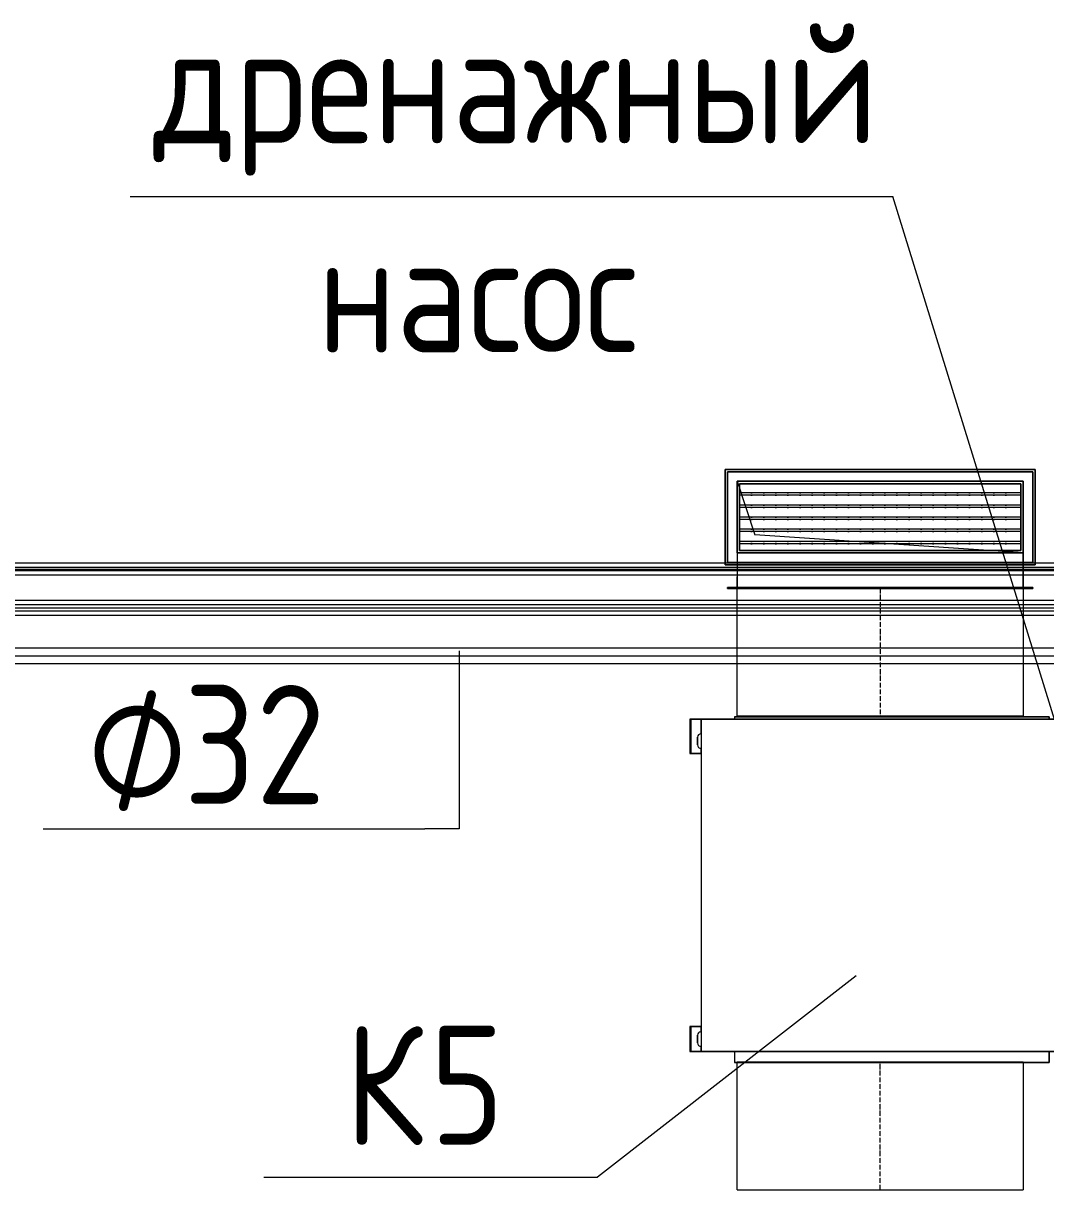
# Model space of a CAD drawing. Header units: millimetres. Extents: x -88595 to 880822, y -1054509 to -148035.
# Drawn here: x 396966 to 399111, y -280901 to -278454 of the extents above; entities that cross this region are included whole.
import ezdxf

# ---------------------------------------------------------------- set-up
doc = ezdxf.new("R2010")
doc.units = ezdxf.units.MM
doc.linetypes.add('$7$ADSK_Осевая', pattern=[14, 10, -2, 0, -2])
for name, color, linetype, lineweight in [('Аннотация', 7, 'Continuous', 20), ('Воздуховоды', 7, 'Continuous', 18), ('Изоляция', 7, 'Continuous', 18), ('Марки', 7, 'Continuous', 20), ('Оборудование', 7, 'Continuous', 18), ('Трубопровод', 7, 'Continuous', 18)]:
    doc.layers.add(name, color=color, linetype=linetype, lineweight=lineweight)
doc.styles.add('$1$GOST Common_9', font='GOST_Common.ttf', dxfattribs={"width": 0.9, "height": 250})
doc.styles.add('$5$GOST Common', font='GOST_Common.ttf', dxfattribs={"width": 0.9, "height": 250})

# ---------------------------------------------------------------- blocks, each defined once
blk = doc.blocks.new('$0$ADSK_Канальный блок кондиционера1 - AD162MJERAB-3266614-В_Координация_3 этаж ОВ3')
at = {"layer": 'Оборудование', "color": 150, "true_color": 0x0080ff}
for p, q in [((-397, 0), (-399, 0)), ((-397, 0), (-399, 0)), ((-399, 0), (-399, -72)), ((-397, 0), (-396, 0)), ((-397, 0), (-375, 0)), ((-397, 0), (-397, -72)), ((-375, 0), (-396, 0)), ((375, 0), (-375, 0)), ((-375, 0), (375, 0)), ((-375, 0), (-375, -697)), ((-375, 0), (-375, -697)), ((-375, -31.1), (-375, 0)), ((-375, 0), (-375, -31.1)), ((355, 5), (-305, 5)), ((-305, 5), (355, 5)), ((-305, 5), (-305, 0)), ((-305, 5), (-305, 0)), ((355, 0), (-305, 0)), ((-305, 0), (355, 0)), ((355, 0), (355, 5)), ((355, 5), (355, 0)), ((375, -697), (375, 0)), ((375, 0), (375, -697)), ((375, 0), (397, 0)), ((396, 0), (375, 0)), ((375, -31.1), (375, 0)), ((375, 0), (375, -31.1)), ((396, 0), (397, 0)), ((399, 0), (397, 0)), ((399, 0), (397, 0)), ((397, 0), (397, -72)), ((399, 0), (399, -72)), ((-399, 0), (-399, -72)), ((399, -72), (399, 0)), ((-383, -54), (-383, -38)), ((-383, -38), (-383, -54)), ((383, -54), (383, -38)), ((383, -38), (383, -54)), ((-399, -72), (-397, -72)), ((-399, -72), (-397, -72)), ((-375, -72), (-397, -72)), ((-396, -72), (-397, -72)), ((-396, -72), (-375, -72)), ((-375, -72), (-375, -60.9)), ((-375, -60.9), (-375, -72)), ((375, -72), (375, -60.9)), ((375, -60.9), (375, -72)), ((375, -72), (396, -72)), ((397, -72), (375, -72)), ((397, -72), (396, -72)), ((397, -72), (399, -72)), ((397, -72), (399, -72)), ((465, -87), (375, -87)), ((375, -87), (375, -287)), ((375, -287), (375, -87)), ((375, -87), (465, -87)), ((465, -287), (465, -87)), ((465, -87), (465, -287)), ((375, -287), (465, -287)), ((465, -287), (375, -287)), ((400, -414.5), (375, -414.5)), ((375, -414.5), (375, -439.5)), ((375, -414.5), (375, -439.5)), ((400, -439.5), (400, -414.5)), ((400, -439.5), (400, -414.5)), ((375, -439.5), (400, -439.5)), ((432, -507.8), (375, -507.8)), ((375, -507.8), (375, -514.2)), ((375, -507.8), (375, -514.2)), ((432, -514.2), (432, -507.8)), ((432, -514.2), (432, -507.8)), ((375, -514.2), (432, -514.2)), ((375, -574.7), (375, -587.4)), ((375, -574.7), (375, -587.4)), ((432, -574.7), (375, -574.7)), ((432, -587.4), (432, -574.7)), ((432, -587.4), (432, -574.7)), ((375, -587.4), (432, -587.4)), ((-399, -645), (-399, -697)), ((-397, -645), (-399, -645)), ((-397, -645), (-399, -645)), ((-399, -645), (-399, -697)), ((-397, -645), (-396, -645)), ((-397, -645), (-375, -645)), ((-397, -645), (-397, -697)), ((-375, -645), (-396, -645)), ((-375, -645), (-375, -656.1)), ((-375, -656.1), (-375, -645)), ((375, -645), (397, -645)), ((396, -645), (375, -645)), ((375, -645), (375, -656.1)), ((375, -656.1), (375, -645)), ((396, -645), (397, -645)), ((399, -645), (397, -645)), ((399, -645), (397, -645)), ((397, -645), (397, -697)), ((399, -697), (399, -645)), ((399, -645), (399, -697)), ((-383, -679), (-383, -663)), ((-383, -663), (-383, -679)), ((383, -679), (383, -663)), ((383, -663), (383, -679)), ((-399, -697), (-397, -697)), ((-399, -697), (-397, -697)), ((-375, -697), (-397, -697)), ((-396, -697), (-397, -697)), ((-396, -697), (-375, -697)), ((-375, -685.9), (-375, -697)), ((-375, -697), (-375, -685.9)), ((375, -697), (-375, -697)), ((-375, -697), (375, -697)), ((355, -697), (-305, -697)), ((-305, -697), (355, -697)), ((-305, -697), (-305, -720)), ((-305, -697), (-305, -720)), ((355, -720), (355, -697)), ((355, -697), (355, -720)), ((375, -685.9), (375, -697)), ((375, -697), (375, -685.9)), ((375, -697), (396, -697)), ((397, -697), (375, -697)), ((397, -697), (396, -697)), ((397, -697), (399, -697)), ((397, -697), (399, -697)), ((355, -720), (-305, -720)), ((-305, -720), (355, -720))]:
    blk.add_line(p, q, dxfattribs=at)
for centre, start, end in [((-376, -38), 81.7868, 180), ((-376, -38), 81.7868, 180), ((376, -38), 0, 98.2132), ((376, -38), 0, 98.2132), ((-376, -54), 180, 278.2132), ((-376, -54), 180, 278.2132), ((376, -54), 261.7868, 360), ((376, -54), 261.7868, 360), ((-376, -663), 81.7868, 180), ((-376, -663), 81.7868, 180), ((376, -663), 0, 98.2132), ((376, -663), 0, 98.2132), ((-376, -679), 180, 278.2132), ((-376, -679), 180, 278.2132), ((376, -679), 261.7868, 0), ((376, -679), 261.7868, 0)]:
    blk.add_arc(centre, 7, start, end, dxfattribs=at)
blk = doc.blocks.new('$0$ADSK_Решетка вентиляционная жалюзийная_Приточная2 - Решетка приточная_Однорядная-4279700-В_Координация_3 этаж ОВ3')
at = {"layer": 'Воздуховоды', "lineweight": 9, "true_color": 0xffffff}
h = blk.add_hatch(dxfattribs=at)
h.set_pattern_fill('FP_29', style=0, pattern_type=2)
h.set_pattern_definition([(180, (7207.025, 25279.722), (3e-15, 25.4), [25.4, 0, 0, 0]), (180, (7207.025, 25284.802), (3e-15, 25.4), [25.4, 0, 0, 0])])
h.paths.add_polyline_path([(7502, 25199.6), (7502, 25339.6), (6912, 25339.6), (6912, 25199.6)])
at = {"layer": 'Воздуховоды', "color": 140, "true_color": 0x1bb3e4}
for p, q in [((6882, 25169.6), (6882, 25369.6)), ((6882, 25369.6), (7532, 25369.6)), ((7532, 25369.6), (6882, 25369.6)), ((6882, 25369.6), (6882, 25169.6)), ((7532, 25369.6), (7532, 25169.6)), ((7532, 25169.6), (7532, 25369.6)), ((6907, 25194.6), (6907, 25344.6)), ((6907, 25344.6), (7507, 25344.6)), ((7507, 25344.6), (6907, 25344.6)), ((6907, 25344.6), (6907, 25194.6)), ((7502, 25339.6), (6912, 25339.6)), ((6912, 25339.6), (6912, 25199.6)), ((6912, 25199.6), (6912, 25339.6)), ((6912, 25339.6), (7502, 25339.6)), ((6912, 25199.6), (6912, 25339.6)), ((6912, 25339.6), (7502, 25339.6)), ((7502, 25339.6), (6912, 25339.6)), ((6912, 25339.6), (6912, 25199.6)), ((7502, 25199.6), (7502, 25339.6)), ((7502, 25339.6), (7502, 25199.6)), ((7502, 25339.6), (7502, 25199.6)), ((7502, 25199.6), (7502, 25339.6)), ((7507, 25344.6), (7507, 25194.6)), ((7507, 25194.6), (7507, 25344.6)), ((7507, 25194.6), (6907, 25194.6)), ((6907, 25194.6), (7507, 25194.6)), ((6912, 25199.6), (7502, 25199.6)), ((7502, 25199.6), (6912, 25199.6)), ((7502, 25199.6), (6912, 25199.6)), ((6912, 25199.6), (7502, 25199.6)), ((7532, 25169.6), (6882, 25169.6)), ((6882, 25169.6), (7532, 25169.6))]:
    blk.add_line(p, q, dxfattribs=at)
blk = doc.blocks.new('$0$ADSK_Отвод_Прямоугольный1 - Стандарт-4055406-В_Координация_3 этаж ОВ3')
at = {"layer": 'Воздуховоды', "color": 140, "true_color": 0x1bb3e4}
for p, q in [((6887, 23876.6), (7527, 23876.6)), ((7527, 23876.6), (6887, 23876.6)), ((6887, 23874.6), (6887, 23876.6)), ((6887, 23876.6), (6887, 23874.6)), ((6887, 23874.6), (7527, 23874.6)), ((7527, 23874.6), (6887, 23874.6)), ((6907, 23851.6), (6907, 23876.6)), ((6907, 23876.6), (7507, 23876.6)), ((7507, 23876.6), (6907, 23876.6)), ((6907, 23876.6), (6907, 23851.6)), ((6907, 23876.6), (7507, 23876.6)), ((7507, 23876.6), (6907, 23876.6)), ((6907, 23874.6), (6907, 23876.6)), ((6907, 23876.6), (6907, 23874.6)), ((6907, 23874.6), (7507, 23874.6)), ((7507, 23874.6), (6907, 23874.6)), ((7507, 23851.6), (7507, 23876.6)), ((7507, 23876.6), (7507, 23851.6)), ((7507, 23876.6), (7507, 23874.6)), ((7507, 23876.6), (7507, 23874.6)), ((7527, 23876.6), (7527, 23874.6)), ((7527, 23876.6), (7527, 23874.6)), ((6907, 23851.6), (6907, 23801.6)), ((6907, 23651.6), (6907, 23851.6)), ((7507, 23801.6), (7507, 23851.6)), ((7507, 23651.6), (7507, 23851.6)), ((7527, 23821.6), (6887, 23821.6)), ((6887, 23821.6), (6887, 23631.6)), ((6887, 23631.6), (6887, 23821.6)), ((6887, 23821.6), (7527, 23821.6)), ((7527, 23631.6), (7527, 23821.6)), ((7527, 23821.6), (7527, 23631.6)), ((6907, 23801.6), (6907, 23651.6)), ((6907, 23801.6), (7507, 23801.6)), ((6907, 23651.6), (6907, 23801.6)), ((6907, 23801.6), (7507, 23801.6)), ((7507, 23801.6), (6907, 23801.6)), ((6907, 23801.6), (6907, 23651.6)), ((7507, 23651.6), (7507, 23801.6)), ((7507, 23801.6), (7507, 23651.6)), ((7507, 23651.6), (7507, 23801.6)), ((6907, 23651.6), (7507, 23651.6)), ((7507, 23651.6), (6907, 23651.6)), ((7507, 23651.6), (6907, 23651.6)), ((6907, 23651.6), (7507, 23651.6)), ((6887, 23631.6), (7527, 23631.6)), ((7527, 23631.6), (6887, 23631.6))]:
    blk.add_line(p, q, dxfattribs=at)
blk = doc.blocks.new('$0$ADSK_M_Оборудование1 - ADSK_Марка_15-3198495-В_Координация_3 этаж ОВ3')
at = {"layer": 'Марки'}
blk.add_line((-3.5, 0), (3.5, 0), dxfattribs=at)
blk = doc.blocks.new('$0$ADSK_Аннотация_Текст_сВыноской - Текст с выноской-3264166-В_Координация_3 этаж ОВ3')
at = {"layer": 'Аннотация'}
blk.add_line((-8, 0), (8, 0), dxfattribs=at)
blk = doc.blocks.new('$0$ADSK_M_Трубы - Диаметр_8-160846-В_Координация_3 этаж ОВ3')
at = {"layer": 'Марки'}
blk.add_line((0, 0), (8, 0), dxfattribs=at)

msp = doc.modelspace()

# ---------------------------------------------------------------- linework, layer by layer
at = {"layer": 'Аннотация'}
msp.add_line((399254.3, -280320.3), (398790.5, -278817.2), dxfattribs=at)
at = {"layer": 'Воздуховоды', "color": 140, "true_color": 0x1bb3e4}
for p, q in [((399063.4, -279414.7), (398463.4, -279414.7)), ((398463.4, -279414.7), (398463.4, -279564.7)), ((398463.4, -279414.7), (398500.9, -279527.2)), ((399063.4, -279564.7), (399063.4, -279414.7)), ((399063.4, -279564.7), (398500.9, -279527.2)), ((398463.4, -279564.7), (399063.4, -279564.7)), ((399063.4, -279639.7), (398463.4, -279639.7)), ((398463.4, -279907.7), (398463.4, -279639.7)), ((399063.4, -279639.7), (399063.4, -279907.7)), ((399063.4, -279907.7), (398463.4, -279907.7)), ((398463.4, -280632.7), (399063.4, -280632.7)), ((398463.4, -280900.7), (398463.4, -280632.7)), ((399063.4, -280632.7), (399063.4, -280900.7)), ((398463.4, -280900.7), (399063.4, -280900.7))]:
    msp.add_line(p, q, dxfattribs=at)
at = {"layer": 'Воздуховоды', "color": 140, "linetype": '$7$ADSK_Осевая', "true_color": 0x1bb3e4}
for p, q in [((398763.4, -279639.7), (398763.4, -279907.7)), ((398763.4, -280900.7), (398763.4, -280632.7))]:
    msp.add_line(p, q, dxfattribs=at)
at = {"layer": 'Изоляция', "color": 190, "true_color": 0x8000ff}
for p, q in [((399400.4, -279586.6), (396026.3, -279586.6)), ((396026.3, -279610.9), (399398.3, -279610.9))]:
    msp.add_line(p, q, dxfattribs=at)
at = {"layer": 'Изоляция', "color": 134, "true_color": 0x00a6a6}
for p, q in [((399436.4, -279664.6), (396082.2, -279664.6)), ((396082.2, -279695.3), (399435.1, -279695.3))]:
    msp.add_line(p, q, dxfattribs=at)
at = {"layer": 'Марки'}
for p, q in [((397880.8, -279770.5), (397880.8, -280143.6)), ((397880.8, -280143.6), (397808.4, -280143.6)), ((398713.4, -280452.3), (398170.9, -280874.3))]:
    msp.add_line(p, q, dxfattribs=at)
at = {"layer": 'Трубопровод', "color": 190, "linetype": 'Continuous', "true_color": 0x8000ff}
for p, q in [((399400.4, -279595.6), (396026.3, -279595.6)), ((396026.3, -279601.9), (399400.4, -279601.9))]:
    msp.add_line(p, q, dxfattribs=at)
at = {"layer": 'Трубопровод', "color": 190, "true_color": 0x8000ff}
msp.add_line((396026.3, -279598.7), (399400.4, -279598.7), dxfattribs=at)
msp.add_line((396026.3, -279598.7), (399400.4, -279598.7), dxfattribs=at)
at = {"layer": 'Трубопровод', "color": 134, "linetype": 'Continuous', "true_color": 0x00a6a6}
for p, q in [((399436.4, -279673.6), (396082.2, -279673.6)), ((396082.2, -279686.3), (399436.4, -279686.3))]:
    msp.add_line(p, q, dxfattribs=at)
at = {"layer": 'Трубопровод', "color": 134, "true_color": 0x00a6a6}
msp.add_line((396082.2, -279680), (399436.4, -279680), dxfattribs=at)
msp.add_line((396082.2, -279680), (399436.4, -279680), dxfattribs=at)
at = {"layer": 'Трубопровод', "color": 24, "linetype": 'Continuous', "true_color": 0xa52900}
for p, q in [((399428.8, -279764.7), (396063.8, -279764.7)), ((396063.8, -279796.7), (399428.8, -279796.7))]:
    msp.add_line(p, q, dxfattribs=at)
at = {"layer": 'Трубопровод', "color": 24, "true_color": 0xa52900}
msp.add_line((396063.8, -279780.7), (399428.8, -279780.7), dxfattribs=at)
msp.add_line((396063.8, -279780.7), (399428.8, -279780.7), dxfattribs=at)

# ---------------------------------------------------------------- block references
at = {"layer": 'Аннотация', "xscale": 100, "yscale": 100, "zscale": 100}
msp.add_blockref('$0$ADSK_Аннотация_Текст_сВыноской - Текст с выноской-3264166-В_Координация_3 этаж ОВ3', (397990.5, -278817.2), dxfattribs=at)
at = {"layer": 'Воздуховоды', "color": 140, "true_color": 0x1bb3e4}
msp.add_blockref('$0$ADSK_Решетка вентиляционная жалюзийная_Приточная2 - Решетка приточная_Однорядная-4279700-В_Координация_3 этаж ОВ3', (391556.4, -304759.3), dxfattribs=at)
at = {"layer": 'Воздуховоды', "color": 140, "true_color": 0x1bb3e4, "rotation": 180}
msp.add_blockref('$0$ADSK_Отвод_Прямоугольный1 - Стандарт-4055406-В_Координация_3 этаж ОВ3', (405970.5, -255763.1), dxfattribs=at)
at = {"layer": 'Марки', "xscale": 99.99999999999993, "yscale": 99.99999999999993, "zscale": 99.99999999999993}
for name, p in [('$0$ADSK_M_Трубы - Диаметр_8-160846-В_Координация_3 этаж ОВ3', (397008.4, -280143.6)), ('$0$ADSK_M_Оборудование1 - ADSK_Марка_15-3198495-В_Координация_3 этаж ОВ3', (397820.9, -280874.3))]:
    msp.add_blockref(name, p, dxfattribs=at)
at = {"layer": 'Оборудование', "color": 150, "true_color": 0x0080ff}
msp.add_blockref('$0$ADSK_Канальный блок кондиционера1 - AD162MJERAB-3266614-В_Координация_3 этаж ОВ3', (398763.4, -279913.7), dxfattribs=at)

# ---------------------------------------------------------------- texts
at = {"layer": 'Аннотация', "lineweight": 9, "char_height": 250, "attachment_point": 1, "style": '$5$GOST Common'}
for s, insert, width in [('дренажный', (397239.5, -278455.5), 1847.088), ('насос', (397583.1, -278894.3), 937.974)]:
    msp.add_mtext(s, dxfattribs=dict(at, insert=insert, width=width))
at = {"layer": 'Марки', "lineweight": 9, "char_height": 250, "attachment_point": 1}
for s, insert, width, style in [('32', (397303, -279842), 389.62, '$5$GOST Common'), ('\\fGOST Common|b0|i0|c254|p34|;\\W.9;⌀', (397100.5, -279842), 245.316, '$1$GOST Common_9'), ('\\fGOST Common|b0|i0|c204|p34|;\\W.9;К', (397640.6, -280556.4), 216.456, '$5$GOST Common'), ('\\fGOST Common|b0|i0|c204|p34|;\\W.9;5', (397819.2, -280556.4), 194.81, '$5$GOST Common')]:
    msp.add_mtext(s, dxfattribs=dict(at, insert=insert, width=width, style=style))

doc.saveas('drawing.dxf')
